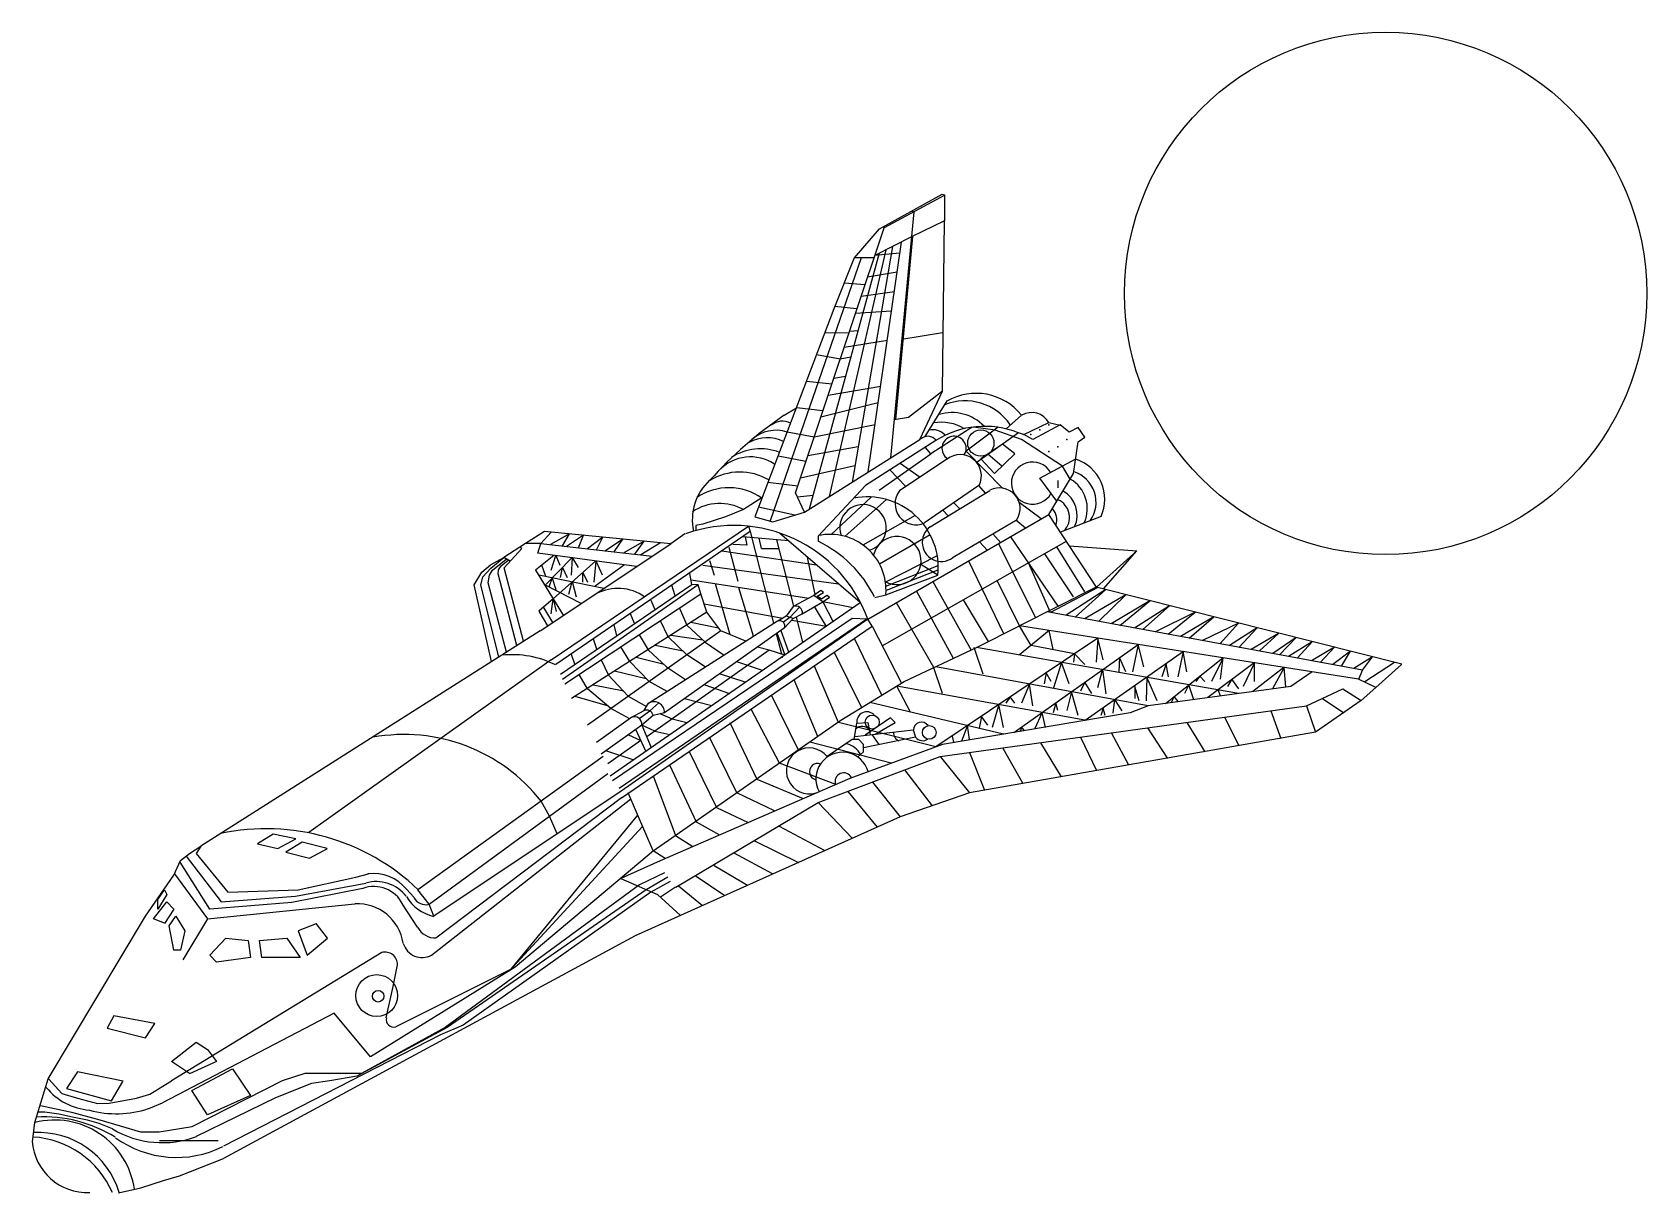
# Model space of a CAD drawing. Header units: metres. Extents: x 11 to 968, y 14 to 701.
import ezdxf

# ---------------------------------------------------------------- set-up
doc = ezdxf.new("R2010")
doc.units = ezdxf.units.M

msp = doc.modelspace()

# ---------------------------------------------------------------- linework, layer by layer
msp.add_circle((813.358009, 546.582048), 154.753164)
at = {"layer": 'BLUE'}
for p, q in [((553.300764, 482.908191), (540.273142, 461.813307)), ((586.240119, 457.363352), (573.489024, 448.61953)), ((585.812821, 444.179206), (577.567649, 451.412633)), ((581.530897, 440.013846), (593.593738, 451.488049)), ((593.593738, 451.488049), (586.258505, 457.294752)), ((573.489024, 448.61953), (581.530897, 440.013846)), ((644.657527, 414.346627), (620.577683, 405.153744)), ((312.285584, 346.748969), (111.080173, 219.135147)), ((318.829068, 329.574496), (175.026692, 227.175081)), ((349.656321, 272.203416), (239.750453, 193.318157)), ((246.452024, 184.712474), (352.336924, 262.163441)), ((360.308571, 251.781778), (249.132627, 177.541081)), ((247.792326, 154.592674), (365.864573, 247.212695)), ((360.37886, 247.820655), (250.472992, 164.632586)), ((317.752412, 236.878745), (312.882726, 245.682601)), ((322.348134, 226.464439), (317.752412, 236.878745)), ((94.996365, 201.923841), (99.017332, 210.529463)), ((99.017332, 210.529463), (104.378602, 214.832336)), ((102.47649, 213.173296), (123.143014, 186.146765)), ((104.378602, 214.832336), (111.080173, 219.135147)), ((111.080173, 219.135147), (108.399507, 214.832336)), ((108.399507, 214.832336), (127.163919, 191.883866)), ((95.450365, 202.712526), (115.101078, 176.10679)), ((116.441443, 181.843954), (98.810656, 209.686373)), ((202.999621, 200.672151), (210.384381, 202.614347)), ((127.163919, 191.883866), (168.71371, 193.318157)), ((207.024653, 193.935185), (165.085022, 185.699831)), ((167.236333, 189.536634), (208.82771, 197.210304)), ((168.71371, 193.318157), (202.999621, 200.672151)), ((237.264081, 188.854883), (233.098722, 193.452482)), ((246.452024, 184.712474), (239.750453, 193.318157)), ((115.101078, 176.10679), (202.373838, 184.93247)), ((165.085022, 185.699831), (116.441443, 181.843954)), ((123.143014, 186.146765), (167.236333, 189.536634)), ((239.560723, 171.094463), (230.658876, 184.658131)), ((249.132627, 177.541081), (246.452024, 184.712474)), ((115.101078, 176.10679), (100.357634, 151.724092))]:
    msp.add_line(p, q, dxfattribs=at)
for centre, radius in [((215.33161, 130.565297), 12.403028), ((216.19765, 130.209976), 3.448027)]:
    msp.add_circle(centre, radius, dxfattribs=at)
for centre, radius, start, end in [((564.196649, 450.826935), 32.130596, 33.977832, 112.444685), ((570.636826, 453.005324), 34.406164, 38.599176, 120.256056), ((550.031461, 444.170638), 26.124721, 58.305325, 100.176694), ((556.4031, 449.715197), 26.284435, 43.675834, 107.104214), ((544.729975, 455.662977), 10.211757, 43.796083, 101.620867), ((622.579099, 422.793473), 19.144121, 325.097077, 71.518737), ((621.710058, 424.626421), 25.144806, 335.868984, 71.499123), ((616.135671, 419.027834), 20.395999, 335.978951, 59.670855), ((614.564366, 413.910199), 11.423988, 315.12714, 66.356516), ((613.593769, 415.043073), 16.885188, 336.15893, 59.081172), ((609.577741, 412.656695), 8.909914, 338.09274, 44.873955), ((295.465369, 273.873587), 58.686681, 63.832882, 95.651134), ((231.438994, 181.61389), 103.642914, 38.137314, 100.17801), ((149.935478, 99.113449), 130.281731, 46.299273, 102.032636), ((213.502101, 177.806289), 25.076518, 38.604336, 97.810709), ((213.578205, 175.924752), 19.298519, 26.76094, 109.676167), ((215.036947, 175.558487), 22.552189, 37.844436, 105.974923), ((203.991793, 157.661554), 27.259222, 8.25605, 93.171649), ((254.843027, 202.308741), 25.471611, 210.579889, 256.941145), ((244.480374, 192.417786), 8.005603, 207.312612, 284.238549), ((250.250932, 176.808239), 12.121435, 208.123984, 271.832535), ((242.209747, 164.684427), 11.555373, 196.144388, 298.823209)]:
    msp.add_arc(centre, radius, start, end, dxfattribs=at)
at = {"layer": 'CYAN'}
for p, q in [((550.326249, 605.270117), (513.213404, 584.734791)), ((552.028938, 604.917985), (516.200552, 585.412852)), ((552.028938, 604.917985), (550.326249, 605.270117)), ((551.962839, 604.917985), (551.830579, 589.562766)), ((533.711022, 594.942233), (519.871514, 449.197911)), ((532.570706, 595.44351), (533.711022, 594.942233)), ((516.291102, 585.509718), (515.838477, 586.090914)), ((521.08856, 574.467128), (497.101018, 434.788089)), ((506.69606, 440.890579), (526.338706, 577.082445)), ((532.312939, 580.085289), (510.588394, 569.139564)), ((513.174821, 570.533083), (471.755726, 418.805398)), ((483.794741, 426.264012), (517.377326, 572.432943)), ((525.419887, 570.509945), (510.494155, 569.098792)), ((523.894671, 559.162499), (506.243435, 556.159655)), ((522.174785, 547.538713), (502.452282, 544.716094)), ((520.545448, 536.108659), (499.001941, 534.65567)), ((518.010926, 518.67298), (492.394047, 514.604673)), ((500.631277, 524.484873), (495.652719, 524.097409)), ((496.286381, 508.889646), (490.078707, 507.587115)), ((514.118591, 491.550833), (482.960906, 486.079065)), ((493.299233, 497.362726), (486.22233, 496.14493)), ((537.300502, 460.093733), (550.703644, 488.779242)), ((456.895218, 474.391432), (464.135086, 478.871027)), ((512.579805, 481.7675), (478.643087, 473.326344)), ((597.614705, 474.436519), (588.354473, 466.318667)), ((598.955007, 462.962253), (613.698451, 470.133646)), ((613.698451, 470.133646), (620.496076, 468.600363)), ((468.944363, 417.065439), (537.300502, 460.093733)), ((510.769432, 468.787653), (474.561836, 461.522771)), ((546.786984, 459.428679), (505.132885, 432.842453)), ((568.242818, 467.319656), (543.692903, 451.586916)), ((583.641499, 467.316342), (564.686106, 453.215189)), ((581.875962, 465.64098), (569.100291, 467.403077)), ((595.759932, 463.983003), (571.282932, 446.632309)), ((597.614705, 460.093733), (581.875962, 465.64098)), ((599.240415, 462.913914), (595.759932, 463.983003)), ((621.740324, 444.316657), (597.614705, 460.093733)), ((604.316277, 460.093733), (598.955007, 462.962253)), ((620.400023, 468.699417), (604.316277, 460.093733)), ((625.761292, 464.396544), (620.400023, 468.699417)), ((631.122561, 467.265126), (625.761292, 464.396544)), ((635.143529, 461.528024), (631.122561, 467.265126)), ((631.122561, 458.659442), (635.143529, 461.528024)), ((500.721827, 455.807744), (470.85054, 450.383315)), ((513.174821, 429.973933), (543.692903, 451.586916)), ((543.692903, 451.586916), (540.615956, 455.393141)), ((586.184214, 431.143203), (564.686106, 453.215189)), ((628.441958, 440.013846), (631.122561, 458.659442)), ((498.820904, 444.474556), (466.596131, 437.209737)), ((519.402255, 442.042152), (529.022124, 432.124494)), ((525.619997, 446.05943), (537.468845, 437.648229)), ((608.337182, 437.145264), (629.78226, 448.61953)), ((626.36994, 436.548372), (621.740324, 444.316657)), ((505.132885, 432.842453), (476.986299, 402.722653)), ((576.17488, 428.309328), (572.145158, 432.732955)), ((618.496223, 423.432888), (608.337182, 437.145264)), ((613.698451, 415.631148), (628.441958, 440.013846)), ((619.059721, 435.711035), (619.059721, 431.408162)), ((443.703192, 425.461382), (432.755841, 418.499667)), ((474.018662, 426.942074), (464.785757, 425.876548)), ((508.503119, 425.955342), (484.901852, 403.883981)), ((493.070045, 402.722653), (517.460497, 424.527492)), ((561.061545, 419.067168), (557.484259, 422.594801)), ((609.262755, 413.050224), (596.112502, 422.65252)), ((422.033365, 414.196857), (408.630222, 409.894046)), ((432.755841, 418.499667), (422.033365, 414.196857)), ((534.494204, 415.017309), (503.561769, 397.530602)), ((506.453739, 353.646085), (613.698451, 415.631148)), ((554.146668, 414.816636), (550.960161, 418.189559)), ((599.806602, 407.483779), (594.1366, 412.172302)), ((641.914139, 372.618424), (613.698451, 415.631148)), ((404.568545, 409.136003), (404.428592, 405.962753)), ((408.630222, 409.894046), (404.568545, 409.136003)), ((459.407353, 400.060372), (432.350618, 402.430492)), ((433.634826, 402.334939), (434.697662, 397.501461)), ((435.668385, 408.677187), (436.776809, 405.591173)), ((450.740278, 351.169476), (436.831839, 405.517945)), ((501.993216, 363.40947), (454.093422, 404.609506)), ((476.986299, 402.722653), (476.986299, 399.854071)), ((513.306831, 386.373136), (543.307315, 403.763602)), ((580.476691, 404.181208), (585.202047, 398.8422)), ((619.238695, 361.242337), (591.129816, 402.335565)), ((312.586062, 398.39708), (303.621555, 398.406085)), ((310.906011, 392.702814), (312.586062, 398.39708)), ((369.401461, 384.816715), (310.906011, 392.702814)), ((312.586062, 398.39708), (378.552821, 390.918705)), ((476.094708, 385.685547), (419.818706, 393.805297)), ((424.0698, 396.364209), (429.355153, 376.201776)), ((434.697662, 397.501461), (426.461057, 397.785805)), ((443.47838, 395.55126), (442.111126, 401.576521)), ((443.47838, 395.55126), (453.790557, 395.55392)), ((462.520219, 361.276753), (452.488504, 400.666451)), ((514.923473, 337.763263), (624.124389, 399.73019)), ((577.298438, 394.245603), (572.688958, 399.4985)), ((605.919974, 354.504621), (584.171166, 398.198658)), ((628.441958, 366.865689), (611.268173, 392.392831)), ((635.143529, 369.734271), (618.524801, 396.489528)), ((315.514678, 378.966676), (313.115042, 385.566441)), ((330.891909, 389.814159), (315.124212, 373.743482)), ((318.829068, 382.642766), (321.509672, 391.248387)), ((319.971886, 365.622503), (345.191421, 388.159558)), ((321.509672, 391.248387), (323.793931, 385.666934)), ((324.190338, 378.339892), (325.471982, 384.189932)), ((325.471982, 384.189932), (328.211243, 378.339892)), ((330.891909, 379.774184), (331.329275, 390.039908)), ((331.329275, 389.83098), (334.648356, 384.189932)), ((344.295051, 375.471373), (345.386653, 387.741703)), ((362.177477, 385.861353), (344.800955, 373.116699)), ((345.386653, 387.741703), (348.901029, 379.802387)), ((408.630222, 385.511285), (488.987791, 374.595823)), ((412.651128, 388.379867), (415.331794, 379.774184)), ((475.315581, 368.268833), (470.720919, 390.307702)), ((547.602747, 391.083359), (516.918636, 375.580245)), ((517.123061, 373.246646), (548.121158, 385.377211)), ((548.022978, 379.774184), (537.771699, 386.081412)), ((587.06126, 345.011948), (566.217013, 388.054626)), ((614.719202, 357.599641), (601.635611, 386.945576)), ((349.877255, 371.86307), (311.414604, 379.593459)), ((336.600807, 362.879115), (314.989013, 373.920267)), ((317.467067, 372.698844), (319.419519, 377.922037)), ((319.419519, 377.922037), (321.509672, 371.168562)), ((324.190338, 320.968812), (402.100683, 374.071913)), ((405.870825, 373.935151), (325.408134, 317.952399)), ((329.245, 368.491461), (331.134042, 375.83276)), ((331.134042, 375.83276), (333.572512, 366.865689)), ((337.59348, 375.471373), (337.59348, 381.208475)), ((337.59348, 381.208475), (340.274083, 375.471373)), ((392.234867, 367.519237), (390.342886, 373.798388)), ((402.100683, 374.071913), (400.954301, 380.726459)), ((401.653374, 376.943935), (471.472195, 366.012031)), ((405.870825, 373.935151), (402.100683, 374.071913)), ((407.499536, 368.641231), (405.870825, 373.935151)), ((424.905018, 344.316301), (416.098967, 374.471384)), ((517.206169, 368.081797), (548.022978, 379.774184)), ((548.022978, 382.642766), (517.259323, 370.54847)), ((545.001374, 375.841014), (567.664749, 335.263384)), ((596.260646, 349.65282), (583.098574, 376.446848)), ((318.829068, 356.825776), (319.971886, 365.622503)), ((319.971886, 365.622503), (321.762436, 358.073777)), ((326.870941, 315.231711), (407.499536, 368.641231)), ((380.310353, 359.164879), (378.001579, 364.602628)), ((411.050745, 357.696382), (407.499536, 368.641231)), ((438.662318, 343.460027), (429.915087, 372.196817)), ((497.667518, 360.255293), (479.711614, 363.957585)), ((510.492341, 366.501175), (517.206169, 368.081797)), ((557.277645, 330.325035), (535.467741, 370.093469)), ((577.92766, 340.371076), (563.07453, 365.085082)), ((641.8451, 372.602791), (596.260646, 349.65282)), ((642.725148, 372.393425), (614.719202, 357.599641)), ((314.112529, 360.606424), (319.592489, 351.64617)), ((411.050745, 357.696382), (330.891909, 306.626027)), ((368.130885, 350.955226), (365.740129, 356.825776)), ((394.815916, 360.190632), (399.088022, 350.051603)), ((409.385389, 362.720715), (456.113286, 354.19889)), ((419.287288, 346.607828), (411.050745, 357.696382)), ((467.975015, 339.858408), (464.127527, 354.965634)), ((545.473782, 324.884982), (523.51715, 363.339994)), ((799.560712, 323.427668), (612.759996, 357.914502)), ((419.287288, 346.607828), (340.274083, 290.849012)), ((497.091012, 353.957194), (355.01759, 257.86063)), ((357.731587, 343.80128), (356.06029, 350.160288)), ((359.038495, 253.55782), (505.845528, 353.718375)), ((360.37886, 247.820655), (508.954368, 349.523749)), ((388.170438, 343.140541), (383.452648, 352.612203)), ((399.088022, 350.051603), (410.102222, 339.973607)), ((418.001516, 348.364985), (401.525554, 351.57463)), ((434.050993, 340.585569), (419.287288, 346.607828)), ((455.409595, 332.923703), (452.327239, 344.968285)), ((481.900071, 349.249285), (461.392948, 352.82926)), ((506.453739, 353.646085), (497.091012, 353.957194)), ((508.954368, 349.523749), (506.453739, 353.646085)), ((508.954368, 349.523749), (526.335392, 315.642312)), ((570.808358, 336.745889), (596.274341, 349.654384)), ((797.321665, 318.100293), (596.274341, 349.654384)), ((603.229927, 338.072808), (596.274341, 349.654384)), ((613.874361, 346.932195), (596.274341, 332.443016)), ((616.355667, 335.555858), (613.874361, 346.932195)), ((345.846719, 335.852521), (343.803968, 341.814059)), ((365.357481, 328.530233), (360.05368, 337.146235)), ((370.853012, 344.326257), (376.284632, 335.50508)), ((447.982427, 335.234931), (375.393954, 283.926132)), ((376.284632, 335.50508), (387.185144, 325.271686)), ((396.935209, 334.666305), (380.334991, 338.01659)), ((399.247985, 332.443016), (388.170438, 343.140541)), ((408.660114, 341.248247), (389.576026, 343.984319)), ((410.102222, 339.973607), (421.230672, 332.321511)), ((447.982427, 335.234931), (441.0668, 337.01116)), ((457.212518, 332.362659), (447.982427, 335.234931)), ((514.658264, 308.56297), (498.578895, 342.193206)), ((527.918265, 316.666002), (570.808358, 336.745889)), ((642.766421, 342.412139), (546.838825, 277.949398)), ((574.829326, 320.968812), (569.468056, 336.745889)), ((726.115832, 309.58544), (570.808358, 336.745889)), ((592.923431, 286.362851), (666.589686, 338.615233)), ((628.989197, 333.129332), (603.229927, 338.072808)), ((642.766421, 342.412139), (641.8451, 328.140205)), ((645.866006, 329.574496), (642.766421, 342.412139)), ((666.593447, 338.6179), (663.290116, 322.403103)), ((669.991687, 325.271686), (666.593447, 338.6179)), ((332.695966, 326.943295), (330.743514, 332.584406)), ((348.316019, 329.574496), (352.705065, 320.461282)), ((376.789661, 316.58527), (365.357481, 328.530233)), ((385.633226, 326.726863), (369.127685, 330.855203)), ((409.970524, 325.271686), (399.247985, 332.443016)), ((444.008047, 323.251071), (428.849499, 328.419609)), ((455.958051, 330.780561), (455.925238, 330.908783)), ((489.017184, 292.41375), (474.817665, 325.852318)), ((486.579715, 334.14658), (502.676218, 301.230176)), ((621.21614, 327.930486), (616.577727, 312.94101)), ((625.761292, 315.231711), (621.21614, 327.930486)), ((628.960722, 333.134797), (628.441958, 328.140205)), ((635.143529, 326.705914), (628.960722, 333.134797)), ((693.454253, 334.456751), (635.332196, 293.594964)), ((655.607316, 330.840632), (655.248243, 322.403103)), ((659.269211, 322.403103), (655.607316, 330.840632)), ((683.316661, 327.224575), (680.714226, 319.534521)), ((682.809819, 303.720049), (716.939581, 330.659845)), ((684.735194, 319.534521), (683.316661, 327.224575)), ((693.390744, 334.412103), (690.096463, 319.534521)), ((695.457733, 322.403103), (693.390744, 334.412103)), ((735.525144, 327.766999), (707.984767, 307.155319)), ((716.999078, 330.706808), (710.201177, 316.666002)), ((715.562446, 318.100293), (716.999078, 330.706808)), ((735.560676, 327.793592), (728.965589, 313.797419)), ((735.66716, 316.666002), (735.560676, 327.793592)), ((340.274083, 312.363191), (335.260068, 320.734808)), ((352.705065, 320.461282), (364.399765, 308.060318)), ((375.100104, 318.334922), (356.347449, 322.786252)), ((387.490125, 310.810147), (376.789661, 316.58527)), ((387.185144, 325.271686), (398.376692, 317.780116)), ((433.828058, 316.253649), (418.595156, 321.183681)), ((476.814516, 284.177083), (462.741379, 317.71089)), ((490.389441, 293.717532), (527.918265, 316.666002)), ((550.703644, 309.494609), (545.342375, 325.271686)), ((672.672353, 302.323216), (546.682677, 325.271686)), ((612.047291, 321.759373), (611.017848, 315.231711)), ((615.038753, 316.666002), (612.047291, 321.759373)), ((635.16329, 316.195492), (632.462863, 310.9289)), ((639.164434, 309.494609), (635.16329, 316.195492)), ((642.794118, 313.149941), (645.53124, 323.678218)), ((645.53124, 323.678218), (647.56181, 309.335787)), ((671.893387, 319.298728), (671.332051, 305.191798)), ((678.033622, 305.191798), (671.893387, 319.298728)), ((703.253908, 319.811612), (700.81894, 316.666002)), ((706.180209, 316.666002), (703.253908, 319.811612)), ((722.264017, 318.100293), (719.583414, 313.797419)), ((726.284985, 312.363191), (722.264017, 318.100293)), ((753.096898, 324.874091), (734.680303, 310.771375)), ((753.27812, 325.012864), (746.389699, 312.363191)), ((754.279613, 313.483434), (753.27812, 325.012864)), ((769.823874, 322.34282), (757.112238, 313.797419)), ((797.414779, 318.08172), (799.581099, 323.450056)), ((352.227051, 302.168005), (332.895701, 307.879218)), ((354.149174, 300.604831), (340.274083, 312.363191)), ((361.719161, 310.9289), (343.618303, 314.589481)), ((364.399765, 308.060318), (375.207851, 301.848829)), ((413.991429, 302.323216), (397.725333, 306.329488)), ((409.727953, 314.788216), (424.391103, 309.57434)), ((449.217858, 308.6861), (464.923458, 276.506227)), ((635.143529, 293.717532), (523.582624, 313.931869)), ((531.820229, 298.440575), (523.582624, 313.931869)), ((590.861856, 307.512203), (588.232468, 303.757507)), ((593.593738, 303.757507), (590.861856, 307.512203)), ((602.209001, 315.157808), (597.614705, 303.757507)), ((604.316277, 302.323216), (602.209001, 315.157808)), ((627.12166, 310.620076), (624.42099, 299.454696)), ((631.122561, 296.586114), (627.12166, 310.620076)), ((667.311084, 305.191798), (664.63048, 313.797419)), ((664.63048, 313.797419), (664.63048, 306.626027)), ((757.112238, 313.797419), (672.672353, 302.323216)), ((688.047521, 307.697743), (686.188996, 304.262411)), ((690.41295, 304.804835), (688.047521, 307.697743)), ((696.747382, 314.721447), (694.117368, 309.494609)), ((699.705763, 305.889683), (696.747382, 314.721447)), ((715.438086, 308.134483), (714.050968, 311.695365)), ((365.065632, 294.67975), (354.149174, 300.604831)), ((383.473144, 297.512807), (390.560694, 294.580133)), ((454.098863, 268.306517), (437.202981, 300.248572)), ((586.840888, 285.458789), (507.602685, 304.266475)), ((661.949814, 298.020405), (550.703644, 279.374809)), ((584.073884, 302.971123), (580.190595, 289.414721)), ((586.892166, 289.414721), (584.073884, 302.971123)), ((609.773113, 298.314538), (605.257483, 288.351698)), ((611.677899, 289.436483), (609.773113, 298.314538)), ((617.92941, 304.081623), (616.379117, 298.020405)), ((619.059721, 299.454696), (617.92941, 304.081623)), ((645.866006, 300.888925), (644.525704, 296.586114)), ((647.20637, 296.586114), (645.866006, 300.888925)), ((651.932195, 297.893325), (652.876202, 305.928999)), ((657.097195, 299.323632), (652.876202, 305.928999)), ((672.672353, 302.323216), (661.949814, 298.020405)), ((380.139383, 287.211944), (372.4417, 290.849012)), ((379.143271, 216.266564), (490.389441, 293.717532)), ((380.139383, 287.211944), (389.164986, 285.220533)), ((390.560694, 294.580133), (399.247985, 292.283304)), ((424.713968, 292.283304), (440.582158, 258.864497)), ((546.682677, 277.940518), (489.017184, 292.41375)), ((565.538042, 290.515154), (562.04515, 281.364594)), ((566.78739, 282.243329), (565.538042, 290.515154)), ((573.872298, 296.029807), (572.37047, 288.998554)), ((577.509929, 290.849012), (573.872298, 296.029807)), ((597.65429, 289.617271), (596.471575, 286.905212)), ((599.343847, 287.447636), (597.65429, 289.617271)), ((371.858128, 281.735548), (352.336924, 267.900543)), ((364.600375, 285.120978), (371.858128, 281.735548)), ((428.734936, 250.689238), (412.651128, 283.67762)), ((520.368538, 268.306517), (472.12124, 280.761886)), ((550.703644, 279.374809), (495.750711, 259.294921)), ((557.405216, 280.809037), (556.600897, 284.378006)), ((367.391853, 270.185366), (351.090987, 275.598914)), ((400.609799, 275.163861), (416.672095, 242.083554)), ((487.515293, 255.650224), (454.098863, 268.306517)), ((379.174053, 260.686365), (392.522588, 225.516229)), ((495.750711, 259.294921), (383.368727, 210.449168)), ((388.885832, 267.198218), (404.609255, 233.477932)), ((440.582158, 258.864497), (468.080443, 247.268304)), ((379.143271, 216.266564), (364.399765, 250.689238)), ((451.095144, 239.980519), (428.734936, 250.689238)), ((416.672095, 242.083554), (435.513362, 233.150189)), ((404.609255, 233.477932), (418.616882, 225.769441)), ((392.522588, 225.516229), (402.650553, 218.82983)), ((386.392362, 211.763362), (379.143271, 216.266564))]:
    msp.add_line(p, q, dxfattribs=at)
for centre, radius, start, end in [((585.433424, 283.014566), 230.545906, 123.885464, 138.466518), ((455.89773, 459.97892), 10.917772, 64.387274, 128.004406), ((603.529468, 464.126145), 11.874737, 30.023863, 119.413555), ((446.8468, 439.248861), 21.836982, 63.726408, 119.710642), ((452.039977, 444.104727), 21.433071, 72.100356, 131.873956), ((541.975706, 455.507704), 6.455498, 39.479479, 131.456147), ((575.666788, 414.283092), 53.592621, 68.117884, 122.607261), ((436.920075, 424.14697), 25.625071, 55.7794, 137.042438), ((442.754731, 423.210891), 31.306267, 68.979498, 123.165602), ((430.566509, 406.975936), 33.788636, 59.564004, 121.603812), ((434.346093, 412.405056), 31.956876, 132.728498, 192.005453), ((424.128333, 397.560869), 33.937343, 54.774649, 124.172806), ((418.704591, 392.751278), 29.370449, 61.411586, 123.302096), ((506.268699, 384.123145), 41.930564, 354.041264, 101.218647), ((484.16432, 370.780536), 33.073179, 355.877276, 102.236256), ((445.474731, 334.352632), 72.598166, 26.543159, 64.312557)]:
    msp.add_arc(centre, radius, start, end, dxfattribs=at)
for p in [(602.975912, 462.962253), (608.337182, 465.830835), (613.698451, 468.699417), (624.42099, 460.093733), (613.698451, 452.92234), (619.059721, 455.790923)]:
    msp.add_point(p, dxfattribs=at)
at = {"layer": 'GREEN'}
for p, q in [((551.830579, 589.562766), (532.299369, 580.09742)), ((550.703644, 488.779242), (551.830579, 589.562766)), ((523.098356, 471.945708), (533.050908, 580.434544)), ((550.703644, 523.201915), (526.519743, 519.254175)), ((550.703644, 488.779242), (530.598931, 473.002228)), ((530.598931, 473.002228), (522.017886, 471.792185)), ((314.8081, 405.591173), (303.621555, 398.406085)), ((312.586062, 398.39708), (318.718132, 405.207586)), ((389.599101, 398.292272), (314.8081, 405.591173)), ((329.551607, 404.156882), (318.24806, 397.770297)), ((318.829068, 329.574496), (435.668385, 408.677187)), ((436.776809, 405.591173), (321.509672, 326.705914)), ((325.530639, 396.985551), (329.551607, 404.156882)), ((337.873009, 403.318107), (327.869804, 396.627792)), ((335.038883, 395.889947), (337.873009, 403.318107)), ((349.291494, 402.157842), (340.207109, 395.245091)), ((345.581948, 394.636381), (349.291494, 402.157842)), ((397.907683, 404.156882), (389.599101, 398.292272)), ((312.285584, 346.748969), (389.599101, 398.292272)), ((361.255593, 401.043352), (350.996622, 394.116969)), ((356.128891, 393.461045), (361.255593, 401.043352)), ((373.782002, 399.854071), (361.839102, 392.836576)), ((368.382837, 392.033758), (373.782002, 399.854071)), ((383.563334, 398.897794), (371.842307, 391.676936)), ((626.009992, 396.978673), (665.970782, 394.116969)), ((665.970782, 394.116969), (641.914139, 372.618424)), ((646.149349, 371.525572), (665.970782, 394.116969)), ((647.49728, 371.159995), (624.011952, 355.972431)), ((629.418622, 354.887582), (647.49728, 371.159995)), ((659.324429, 368.0863), (635.332196, 353.983584)), ((823.046103, 326.862938), (641.8451, 372.602791)), ((643.442294, 352.356311), (659.324429, 368.0863)), ((673.685975, 364.470243), (650.707551, 350.909889)), ((655.776284, 349.825103), (673.685975, 364.470243)), ((353.677288, 260.729213), (501.993216, 363.40947)), ((685.344217, 361.577335), (664.562192, 348.19783)), ((669.46202, 347.474619), (685.344217, 361.577335)), ((700.381573, 357.780491), (676.896245, 346.028196)), ((684.499376, 344.762561), (700.381573, 357.780491)), ((711.532911, 355.06837), (691.764633, 343.316138)), ((697.002397, 342.412139), (711.532911, 355.06837)), ((506.453739, 353.646085), (360.308571, 251.781778)), ((726.232331, 351.271526), (704.839907, 341.0487)), ((715.250024, 339.157657), (726.232331, 351.271526)), ((737.214701, 348.559467), (720.825662, 338.072808)), ((726.284985, 336.745889), (737.214701, 348.559467)), ((749.88669, 345.124198), (733.666556, 335.541537)), ((738.566384, 334.818326), (749.88669, 345.124198)), ((760.362155, 342.773714), (746.507514, 333.191116)), ((750.410667, 332.443016), (760.362155, 342.773714)), ((769.823874, 340.242443), (755.800264, 331.563843)), ((760.86906, 330.479058), (769.823874, 340.242443)), ((783.002705, 336.98796), (769.485937, 328.851785)), ((774.554733, 327.947787), (783.002705, 336.98796)), ((792.464424, 334.637539), (782.157927, 326.682151)), ((787.226722, 325.778152), (792.464424, 334.637539)), ((805.643255, 331.202269), (794.491917, 324.331667)), ((799.581099, 323.450056), (805.643255, 331.202269)), ((818.653118, 327.947787), (801.081364, 316.376342)), ((822.787648, 326.705914), (807.56938, 313.202216)), ((153.970266, 226.306539), (144.588029, 220.569438)), ((144.588029, 220.569438), (156.65087, 217.700856)), ((167.479155, 223.400124), (153.970266, 226.306539)), ((156.65087, 217.700856), (167.373409, 223.437957)), ((171.053063, 221.506204), (161.397613, 215.641907)), ((186.019881, 217.693789), (171.053063, 221.506204)), ((161.397613, 215.641907), (175.415282, 211.963754)), ((175.415282, 211.963754), (186.137821, 217.700856))]:
    msp.add_line(p, q, dxfattribs=at)
msp.add_circle((573.424426, 457.951427), 7.79655, dxfattribs=at)
for centre, radius, start, end in [((557.561614, 454.803065), 7.185526, 327.62498, 238.20523), ((604.067702, 434.210145), 12.517279, 31.132252, 330.900785), ((427.034623, 324.59156), 84.528058, 20.063987, 109.871122), ((358.293647, 344.429252), 27.423938, 54.836964, 117.614901)]:
    msp.add_arc(centre, radius, start, end, dxfattribs=at)
at = {"layer": 'MAGENTA'}
for p, q in [((553.18914, 448.319177), (525.114406, 429.607919)), ((572.145158, 432.732955), (540.048705, 410.658468)), ((543.398615, 408.330183), (578.758868, 429.915151)), ((557.957583, 390.922332), (594.909776, 412.723857))]:
    msp.add_line(p, q, dxfattribs=at)
for centre, radius, start, end in [((561.188615, 438.522273), 12.59132, 333.042167, 128.418435), ((584.464953, 419.100061), 12.237875, 328.811282, 117.309548), ((535.066708, 422.04381), 12.50052, 142.763823, 293.721073), ((550.046782, 399.149307), 11.369646, 125.891312, 313.666441)]:
    msp.add_arc(centre, radius, start, end, dxfattribs=at)
at = {"layer": 'RED'}
for p, q in [((474.432015, 367.63849), (462.242792, 361.128587)), ((467.604061, 356.825776), (479.711614, 363.957585)), ((478.511702, 370.54897), (474.432015, 367.63849)), ((479.711614, 363.957585), (474.432015, 367.63849)), ((476.47189, 367.140153), (480.111585, 369.436107)), ((478.911673, 365.498435), (476.47189, 367.140153)), ((480.111585, 369.436107), (478.511702, 370.54897)), ((482.191482, 367.7241), (478.911673, 365.498435)), ((479.711614, 363.957585), (483.637092, 366.675459)), ((479.711614, 363.957585), (485.808352, 352.037448)), ((483.637092, 366.675459), (482.191482, 367.7241)), ((458.016023, 355.290367), (453.022081, 352.502142)), ((460.192974, 354.541329), (456.433275, 351.887678)), ((462.242792, 361.128587), (458.016023, 355.290367)), ((462.242792, 353.957194), (458.016023, 355.290367)), ((460.187283, 354.593295), (465.872606, 360.704666)), ((462.242792, 353.957194), (467.604061, 356.825776)), ((481.900071, 349.249285), (474.831985, 361.047105)), ((376.462605, 303.757507), (452.860617, 352.522903)), ((456.913227, 348.206773), (385.844843, 298.020405)), ((452.76494, 345.186232), (457.192944, 332.373603)), ((459.553559, 333.985492), (455.073338, 346.751533)), ((456.913227, 348.206773), (462.242792, 353.957194)), ((365.740129, 295.151823), (373.782002, 299.454696)), ((370.834564, 294.779305), (377.176598, 299.303691)), ((373.782002, 299.454696), (376.462605, 303.757507)), ((377.176598, 299.303691), (382.465541, 304.03935)), ((385.844843, 298.020405), (379.143271, 296.586114)), ((345.635353, 280.809037), (365.740129, 295.151823)), ((372.4417, 290.849012), (348.316019, 273.637707)), ((374.928697, 275.363034), (368.880611, 288.307236)), ((379.143271, 296.586114), (372.4417, 290.849012)), ((372.4417, 290.849012), (378.092317, 277.553554)), ((498.431314, 282.243329), (499.88868, 292.021847)), ((498.673197, 284.091473), (533.279534, 287.98043)), ((499.88868, 292.021847), (506.473249, 292.283304)), ((519.876392, 295.151823), (504.868489, 284.804804)), ((506.473249, 292.283304), (507.813551, 285.111911)), ((510.789317, 285.476174), (522.556995, 292.283304)), ((522.556995, 292.283304), (519.876392, 295.151823)), ((533.279534, 287.98043), (534.619836, 283.67762)), ((497.091012, 282.243329), (482.347568, 272.203416)), ((501.11198, 282.243329), (497.091012, 282.243329)), ((503.792583, 279.374809), (501.11198, 282.243329)), ((503.792583, 275.071936), (503.792583, 279.374809)), ((534.619836, 283.67762), (503.848052, 277.346753)), ((513.174821, 279.374809), (509.024844, 285.266371)), ((500.281147, 271.922574), (503.792583, 275.071936)), ((85.61419, 187.581056), (89.635095, 193.318157)), ((89.635095, 193.318157), (90.969894, 190.508295)), ((82.933524, 176.10679), (90.975397, 186.146765)), ((90.975397, 190.449575), (85.61419, 181.843954)), ((85.61419, 181.843954), (85.61419, 187.581056)), ((94.996365, 181.843954), (89.635095, 173.23827)), ((90.975397, 186.146765), (94.996365, 181.843954)), ((89.544358, 173.40061), (82.933524, 176.10679)), ((92.315761, 171.803979), (96.336666, 177.541081)), ((96.336666, 177.541081), (101.697936, 168.935459)), ((179.458262, 173.182677), (168.71371, 168.935459)), ((186.137821, 164.632586), (179.436249, 173.23827)), ((94.996365, 157.461193), (92.315761, 171.803979)), ((101.697936, 168.935459), (99.017332, 157.461193)), ((116.441443, 154.592674), (125.823617, 164.632586)), ((125.823617, 164.632586), (139.22676, 163.198295)), ((139.22676, 163.198295), (140.567124, 153.158383)), ((145.928331, 163.198295), (161.943852, 164.683302)), ((147.268695, 153.158383), (145.928331, 163.198295)), ((162.012139, 164.632586), (170.054012, 153.158383)), ((168.71371, 168.935459), (174.07498, 154.592674)), ((174.07498, 154.592674), (186.137821, 164.632586)), ((99.017332, 157.461193), (94.996365, 157.461193)), ((120.462348, 150.2898), (116.441443, 154.592674)), ((140.567124, 153.158383), (120.462348, 150.2898)), ((170.054012, 153.158383), (147.268695, 153.158383)), ((159.331536, 80.010226), (105.718904, 52.758945)), ((176.755646, 78.575935), (155.310568, 69.970313)), ((172.734678, 84.313099), (159.331536, 80.010226)), ((187.478122, 84.313099), (172.734678, 84.313099)), ((187.478122, 80.010226), (176.755646, 78.575935)), ((206.242534, 84.313099), (187.478122, 84.313099)), ((203.561931, 82.878808), (187.478122, 80.010226)), ((155.310568, 69.970313), (108.399507, 47.021844)), ((16.163697, 61.490699), (14.774494, 61.490699)), ((35.389239, 61.10805), (15.952644, 65.298799)), ((18.664327, 61.490699), (16.163697, 61.490699)), ((21.442734, 61.193347), (18.664327, 61.490699)), ((26.999674, 60.301418), (21.442734, 61.193347)), ((35.057118, 58.517497), (26.999674, 60.301418)), ((43.993234, 56.717441), (35.057118, 58.517497)), ((51.472985, 56.80524), (35.389239, 61.10805)), ((50.886724, 54.804949), (43.993234, 56.717441)), ((58.82579, 51.700111), (50.886724, 54.804949)), ((75.598666, 49.633847), (51.472985, 56.80524)), ((86.321205, 49.633847), (75.598666, 49.633847)), ((105.999183, 52.725677), (86.321205, 49.633847))]:
    msp.add_line(p, q, dxfattribs=at)
for centre, radius in [((509.056112, 292.642939), 4.134343), ((542.87145, 286.546202), 4.072183)]:
    msp.add_circle(centre, radius, dxfattribs=at)
for centre, radius, start, end in [((503.577402, 407.73398), 13.745269, 286.313087, 199.016693), ((463.814221, 357.538294), 3.851249, 349.744007, 114.01038), ((454.260077, 349.744996), 2.942435, 330.416749, 114.63629), ((375.334296, 295.91612), 3.856127, 11.291139, 113.250171), ((379.767178, 298.623613), 6.06547, 355.660904, 122.474091), ((505.859786, 292.727674), 5.996995, 43.20655, 186.854327), ((367.995123, 291.341159), 4.443638, 354.251449, 111.474925), ((503.103266, 284.494883), 5.559379, 39.00768, 132.452935), ((538.264221, 287.856299), 4.756436, 35.312672, 178.340142), ((490.578108, 267.069897), 13.163573, 28.390447, 74.54496), ((526.695403, 286.264922), 5.04003, 174.034875, 248.815957), ((538.924835, 286.864565), 5.257587, 218.739831, 305.230688), ((471.74497, 263.705229), 13.587994, 38.712782, 286.684), ((476.672063, 263.21252), 4.850613, 67.808711, 258.296766), ((491.467473, 258.946855), 15.803404, 15.929489, 208.395596), ((492.114768, 257.439836), 5.110756, 25.848641, 200.497247), ((88.219439, 100.870731), 57.447998, 239.197663, 290.766542)]:
    msp.add_arc(centre, radius, start, end, dxfattribs=at)
at = {"layer": 'WHITE'}
for p, q in [((369.994663, 237.569814), (294.703387, 145.98699)), ((372.810654, 230.739422), (296.043688, 147.421281)), ((379.381278, 216.275132), (297.38399, 147.421281)), ((78.241436, 177.650266), (94.996365, 201.923841)), ((383.368727, 210.449168), (360.044863, 200.002719)), ((20.645732, 81.187938), (78.241436, 177.650266)), ((218.305375, 156.026965), (93.656063, 80.010226)), ((297.38399, 147.421281), (211.603804, 94.353011)), ((225.006946, 135.947077), (227.687612, 148.855572)), ((294.703387, 145.98699), (226.667174, 111.995367)), ((220.986041, 117.301481), (225.006946, 135.947077)), ((59.51492, 118.47913), (55.493952, 111.307738)), ((83.750349, 114.082143), (59.51492, 118.47913)), ((190.158788, 120.170001), (88.294793, 67.101731)), ((211.603804, 94.353011), (190.158788, 120.170001)), ((55.493952, 111.307738), (78.279332, 105.570636)), ((78.279332, 105.570636), (83.750349, 114.082143)), ((93.656063, 91.484429), (108.399507, 102.958695)), ((108.399507, 102.958695), (115.101078, 98.655822)), ((115.101078, 98.655822), (120.462348, 91.484429)), ((104.378602, 84.313099), (93.656063, 91.484429)), ((120.462348, 91.484429), (104.30356, 84.227427)), ((105.718904, 74.273124), (129.844585, 87.181619)), ((129.844585, 87.181619), (140.567124, 71.404604)), ((12.603859, 55.370949), (20.645732, 81.187938)), ((20.930014, 81.05574), (28.687668, 72.582254)), ((38.069842, 85.490748), (31.368271, 75.450836)), ((64.973055, 79.790354), (38.069842, 85.490748)), ((58.174556, 68.279443), (64.87619, 79.753647)), ((80.901466, 72.19429), (93.65969, 80.000908)), ((28.687668, 72.582254), (38.069842, 69.713734)), ((31.368271, 75.450836), (58.174556, 68.279443)), ((38.069842, 69.713734), (49.782865, 66.545174)), ((56.834254, 66.845152), (72.918062, 69.713734)), ((72.918062, 69.713734), (80.901466, 72.19429)), ((80.345722, 63.571972), (88.269467, 67.083596)), ((115.101078, 59.930338), (105.718904, 74.273124)), ((140.567124, 71.404604), (115.101078, 59.930338)), ((49.782865, 66.545174), (56.834254, 66.845152))]:
    msp.add_line(p, q, dxfattribs=at)
for centre, radius, start, end in [((220.331993, 148.950312), 7.355307, 359.366372, 105.756334), ((225.501594, 116.42087), 4.553699, 168.050114, 283.624758), ((48.345009, 100.064537), 37.528699, 219.76545, 264.977581), ((61.061461, 122.08637), 61.523871, 254.924388, 287.994621)]:
    msp.add_arc(centre, radius, start, end, dxfattribs=at)
at = {"layer": 'YELLOW'}
for p, q in [((463.583156, 428.539642), (516.110065, 585.509718)), ((513.174821, 584.875869), (498.431314, 567.664501)), ((502.452282, 567.664501), (448.58282, 411.831177)), ((498.431314, 567.664501), (486.368473, 537.544701)), ((510.13577, 567.783441), (498.431314, 567.664501)), ((504.704649, 551.703885), (492.575084, 552.76941)), ((486.368473, 537.544701), (439.457475, 414.196857)), ((499.771616, 537.544701), (486.923467, 538.91258)), ((495.200157, 523.225678), (480.988631, 523.128812)), ((490.078707, 507.587115), (475.985434, 510.213189)), ((485.135543, 492.881067), (470.284727, 494.516406)), ((479.852067, 477.02282), (464.135086, 478.871027)), ((474.561836, 461.522771), (458.608225, 464.454889)), ((469.673765, 447.089936), (453.199304, 450.092717)), ((464.966794, 432.463369), (447.185487, 434.511373)), ((468.944363, 417.065439), (463.583156, 428.539642)), ((439.457475, 414.196857), (450.179951, 411.328274)), ((463.246908, 415.221422), (441.703401, 419.96779)), ((450.179951, 411.328274), (468.944363, 417.065439)), ((303.621555, 398.406085), (290.619447, 390.105694)), ((290.857891, 384.049979), (301.402957, 395.468089)), ((301.402957, 395.468089), (300.235938, 396.181733)), ((277.637724, 381.409586), (282.759049, 385.829211)), ((278.298526, 378.757748), (282.924265, 383.884576)), ((282.759049, 385.829211), (290.619447, 390.105694)), ((282.924265, 383.884576), (290.619447, 390.105694)), ((283.915499, 382.647081), (292.108268, 389.223833)), ((287.384788, 380.525598), (287.550004, 382.823866)), ((287.550004, 382.823866), (289.20204, 385.298856)), ((289.20204, 385.298856), (293.275349, 388.599426)), ((294.428548, 387.950631), (290.649526, 390.0713)), ((302.278252, 340.47382), (290.857891, 384.049979)), ((320.284058, 391.409351), (309.446831, 382.642766)), ((273.177202, 373.984553), (277.637724, 381.409586)), ((283.419913, 328.550431), (273.177202, 373.984553)), ((277.142138, 373.807768), (278.298526, 378.757748)), ((287.71522, 331.202269), (277.142138, 373.807768)), ((281.437445, 375.222048), (282.098247, 379.641673)), ((292.175743, 334.030829), (281.437445, 375.222048)), ((282.098247, 379.641673), (283.915499, 382.647081)), ((298.453518, 338.096947), (287.384788, 380.525598)), ((309.446831, 382.642766), (325.86251, 355.9845)), ((319.971886, 365.622503), (311.433989, 358.337235)), ((311.433989, 358.337235), (316.637422, 349.623742)), ((807.56938, 313.202216), (797.321665, 318.100293)), ((766.494412, 302.323216), (787.93949, 312.363191)), ((775.87665, 306.626027), (788.578343, 298.115082)), ((787.93949, 312.363191), (798.843567, 305.439685)), ((807.56938, 313.202216), (798.843567, 305.439685)), ((549.363343, 272.203416), (766.494412, 302.323216)), ((745.291412, 299.381996), (751.224851, 282.946963)), ((766.494412, 302.323216), (771.853993, 286.554957)), ((798.843567, 305.439685), (771.853993, 286.554957)), ((672.179194, 289.240079), (683.992534, 270.994499)), ((695.457733, 292.283304), (706.182041, 275.06907)), ((718.122296, 295.403024), (726.401299, 278.58825)), ((771.853993, 286.554957), (566.78739, 250.689238)), ((608.805628, 280.39631), (621.057801, 260.181019)), ((632.462863, 283.67762), (641.97691, 263.839727)), ((650.876457, 286.001214), (661.014048, 267.197593)), ((476.986299, 244.952136), (549.363343, 272.203416)), ((549.363343, 272.203416), (566.78739, 250.689238)), ((566.738488, 274.534202), (575.561917, 252.235028)), ((586.502952, 277.141827), (598.3301, 256.16851)), ((528.201734, 264.235683), (544.539893, 242.986909)), ((494.595429, 251.582295), (511.93377, 230.291221)), ((509.244775, 257.098042), (525.692269, 236.461654)), ((566.78739, 250.689238), (525.692269, 236.461654)), ((392.546414, 194.752449), (476.986299, 244.952136)), ((476.986299, 244.952136), (497.089637, 223.90903)), ((525.692269, 236.461654), (368.566043, 165.993439)), ((453.911134, 230.940345), (480.569212, 216.676916)), ((439.267995, 222.301893), (465.362825, 209.444739)), ((427.06539, 215.069717), (449.781044, 202.815271)), ((385.844843, 203.35807), (371.101336, 196.186677)), ((404.183954, 201.67099), (421.756742, 189.848487)), ((415.331794, 207.660943), (435.137905, 195.984878)), ((371.101336, 196.186677), (255.834199, 111.564317)), ((375.122304, 193.318157), (257.174563, 111.564317)), ((377.802907, 191.883866), (266.556738, 112.998608)), ((360.044863, 200.002719), (381.823875, 190.449575)), ((387.82925, 200.806287), (375.122304, 193.318157)), ((389.331141, 198.194722), (377.802907, 191.883866)), ((392.522588, 194.779526), (383.511431, 188.953563)), ((394.212208, 195.583094), (408.415684, 183.865268)), ((381.823875, 190.449575), (395.377478, 178.017873)), ((368.566043, 165.993439), (124.483315, 34.113349)), ((253.153595, 107.261506), (124.483315, 41.284742)), ((257.174563, 111.564317), (203.561931, 82.878808)), ((255.834199, 111.564317), (206.242534, 84.313099)), ((266.556738, 112.998608), (253.153595, 107.261506)), ((11.263557, 43.896745), (12.603859, 55.370949)), ((121.391047, 44.553765), (86.542827, 44.553765)), ((98.384046, 23.816858), (124.479939, 34.114412)), ((75.598666, 16.645465), (89.001871, 20.948275)), ((89.001871, 20.948275), (98.384046, 23.816858)), ((62.195524, 13.776883), (75.598666, 16.645465))]:
    msp.add_line(p, q, dxfattribs=at)
for centre, radius, start, end in [((523.727203, 388.308453), 14.254737, 240.571616, 166.493646), ((17.899092, -21.51008), 80.254701, 58.079203, 93.063132), ((14.844532, -0.48267), 49.925223, 16.78765, 93.332756), ((24.524434, 9.142889), 47.676733, 8.036031, 104.288067), ((43.910188, 46.600361), 32.814286, 184.167747, 272.243375), ((8.518543, -7.788512), 54.61406, 23.298248, 86.773408), ((96.672539, 96.36237), 61.682646, 234.197665, 296.466126)]:
    msp.add_arc(centre, radius, start, end, dxfattribs=at)

doc.saveas('drawing.dxf')
